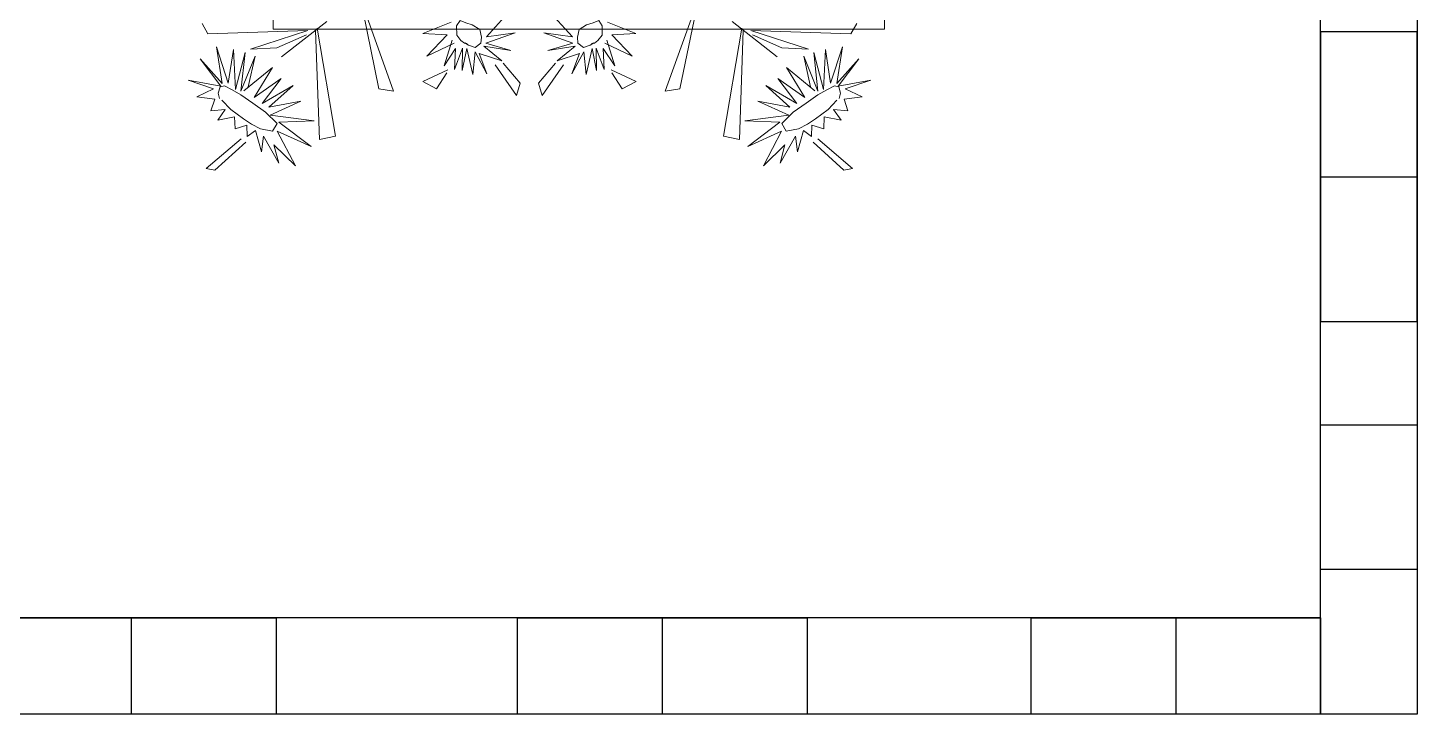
# Model space of a CAD drawing. Header units: inches. Extents: x 15 to 22798, y 21 to 21519.
# Drawn here: x 6866.8 to 6940.3, y 14983.4 to 15019.7 of the extents above; entities that cross this region are included whole.
import ezdxf

# ---------------------------------------------------------------- set-up
doc = ezdxf.new("R2010")
doc.units = ezdxf.units.IN
doc.header["$MEASUREMENT"] = 0
doc.layers.add('ARREDAMENTO', color=8, linetype='Continuous', lineweight=13)

msp = doc.modelspace()

# ---------------------------------------------------------------- linework, layer by layer
for p, q in [((6935.201, 15004.201), (6935.201, 15144.598)), ((6935.201, 15011.86), (6940.307, 15011.86)), ((6935.201, 14983.423), (6935.201, 15004.201)), ((6940.307, 14991.081), (6935.201, 14991.081)), ((6935.201, 14988.529), (6851.892, 14988.529)), ((6872.31, 14988.529), (6872.31, 14983.423)), ((6900.39, 14988.529), (6900.39, 14983.423)), ((6927.543, 14988.529), (6927.543, 14983.423)), ((6940.307, 14983.423), (6290.307, 14983.423))]:
    msp.add_line(p, q)
msp.add_lwpolyline([(6750.333, 15693.597), (6940.307, 15693.423), (6940.307, 14983.423), (6290.307, 14983.423)])
for points in [[(6935.201, 15019.518), (6935.201, 15004.201), (6940.307, 15004.201), (6940.307, 15019.518)], [(6940.307, 14998.74), (6940.307, 14983.423), (6935.201, 14983.423), (6935.201, 14998.74)], [(6864.652, 14988.529), (6879.968, 14988.529), (6879.968, 14983.423), (6864.652, 14983.423)], [(6892.732, 14988.529), (6908.048, 14988.529), (6908.048, 14983.423), (6892.732, 14983.423)], [(6919.885, 14988.529), (6935.201, 14988.529), (6935.201, 14983.423), (6919.885, 14983.423)]]:
    msp.add_lwpolyline(points, close=True)
at = {"layer": 'ARREDAMENTO', "linetype": 'Continuous'}
for p, q in [((6884.572, 15020.575), (6885.405, 15016.506)), ((6886.178, 15016.39), (6884.655, 15020.634)), ((6891.089, 15019.263), (6892.049, 15020.316)), ((6895.636, 15019.263), (6894.676, 15020.316)), ((6900.547, 15016.39), (6902.071, 15020.634)), ((6902.154, 15020.575), (6901.321, 15016.506)), ((6876.055, 15019.967), (6876.359, 15019.428)), ((6876.359, 15019.428), (6881.648, 15019.592)), ((6881.648, 15019.592), (6878.615, 15018.606)), ((6880.008, 15018.673), (6881.57, 15019.369)), ((6880.255, 15018.205), (6882.645, 15020.068)), ((6882.256, 15013.822), (6882.055, 15019.6)), ((6882.134, 15019.711), (6883.108, 15014.011)), ((6889.231, 15020.033), (6887.733, 15019.442)), ((6887.733, 15019.442), (6889.013, 15019.371)), ((6889.013, 15019.371), (6887.929, 15018.232)), ((6891.064, 15018.927), (6892.609, 15019.474)), ((6892.609, 15019.474), (6891.089, 15019.263)), ((6894.116, 15019.474), (6895.636, 15019.263)), ((6895.661, 15018.927), (6894.116, 15019.474)), ((6897.495, 15020.033), (6898.993, 15019.442)), ((6898.993, 15019.442), (6897.713, 15019.371)), ((6897.713, 15019.371), (6898.797, 15018.232)), ((6904.592, 15019.711), (6903.618, 15014.011)), ((6906.47, 15018.205), (6904.08, 15020.068)), ((6904.47, 15013.822), (6904.67, 15019.6)), ((6905.078, 15019.592), (6908.111, 15018.606)), ((6910.366, 15019.428), (6905.078, 15019.592)), ((6906.718, 15018.673), (6905.155, 15019.369)), ((6910.67, 15019.967), (6910.366, 15019.428)), ((6876.813, 15018.723), (6877.435, 15016.813)), ((6877.114, 15016.792), (6876.813, 15018.723)), ((6878.615, 15018.606), (6880.008, 15018.673)), ((6887.929, 15018.232), (6889.375, 15018.93)), ((6889.275, 15019.087), (6888.856, 15017.735)), ((6888.856, 15017.735), (6889.456, 15018.638)), ((6889.403, 15017.525), (6889.826, 15018.655)), ((6889.456, 15018.638), (6889.403, 15017.525)), ((6889.826, 15018.655), (6889.814, 15017.487)), ((6889.814, 15017.487), (6890.052, 15018.649)), ((6890.052, 15018.649), (6890.363, 15017.271)), ((6890.946, 15018.765), (6892.383, 15018.542)), ((6891.901, 15017.995), (6890.946, 15018.765)), ((6892.383, 15018.542), (6891.064, 15018.927)), ((6894.342, 15018.542), (6895.661, 15018.927)), ((6895.78, 15018.765), (6894.342, 15018.542)), ((6894.824, 15017.995), (6895.78, 15018.765)), ((6896.673, 15018.649), (6896.363, 15017.271)), ((6896.911, 15017.487), (6896.673, 15018.649)), ((6896.9, 15018.655), (6896.911, 15017.487)), ((6897.322, 15017.525), (6896.9, 15018.655)), ((6897.27, 15018.638), (6897.322, 15017.525)), ((6897.87, 15017.735), (6897.27, 15018.638)), ((6898.797, 15018.232), (6897.351, 15018.93)), ((6897.45, 15019.087), (6897.87, 15017.735)), ((6908.111, 15018.606), (6906.718, 15018.673)), ((6909.912, 15018.723), (6909.29, 15016.813)), ((6909.612, 15016.792), (6909.912, 15018.723)), ((6875.946, 15018.101), (6877.114, 15016.792)), ((6877.044, 15016.652), (6875.946, 15018.101)), ((6877.435, 15016.813), (6877.706, 15018.593)), ((6877.706, 15018.593), (6877.822, 15016.478)), ((6877.822, 15016.478), (6878.327, 15018.429)), ((6878.327, 15018.429), (6878.109, 15016.384)), ((6878.109, 15016.384), (6878.853, 15018.236)), ((6878.853, 15018.236), (6878.495, 15016.613)), ((6890.363, 15017.271), (6890.488, 15018.466)), ((6890.488, 15018.466), (6891.118, 15017.295)), ((6890.706, 15018.383), (6891.901, 15017.995)), ((6891.118, 15017.295), (6890.706, 15018.383)), ((6896.019, 15018.383), (6894.824, 15017.995)), ((6896.237, 15018.466), (6895.607, 15017.295)), ((6895.607, 15017.295), (6896.019, 15018.383)), ((6896.363, 15017.271), (6896.237, 15018.466)), ((6907.872, 15018.236), (6908.23, 15016.613)), ((6908.616, 15016.384), (6907.872, 15018.236)), ((6908.398, 15018.429), (6908.616, 15016.384)), ((6908.904, 15016.478), (6908.398, 15018.429)), ((6909.019, 15018.593), (6908.904, 15016.478)), ((6909.29, 15016.813), (6909.019, 15018.593)), ((6910.779, 15018.101), (6909.612, 15016.792)), ((6909.681, 15016.652), (6910.779, 15018.101)), ((6878.264, 15016.4), (6879.772, 15017.631)), ((6879.772, 15017.631), (6878.808, 15016.044)), ((6889.04, 15017.515), (6887.726, 15016.897)), ((6888.456, 15016.508), (6889.002, 15017.348)), ((6891.554, 15017.78), (6892.684, 15016.162)), ((6892.874, 15016.81), (6891.976, 15017.872)), ((6893.851, 15016.81), (6894.749, 15017.872)), ((6895.172, 15017.78), (6894.041, 15016.162)), ((6897.685, 15017.515), (6898.999, 15016.897)), ((6898.27, 15016.508), (6897.723, 15017.348)), ((6906.953, 15017.631), (6907.917, 15016.044)), ((6908.461, 15016.4), (6906.953, 15017.631)), ((6875.318, 15016.973), (6877.044, 15016.652)), ((6876.662, 15016.506), (6875.318, 15016.973)), ((6875.769, 15016.09), (6876.662, 15016.506)), ((6876.906, 15016.273), (6877.009, 15016.615)), ((6877.009, 15016.615), (6877.237, 15016.663)), ((6877.237, 15016.663), (6877.64, 15016.46)), ((6877.64, 15016.46), (6878.108, 15016.189)), ((6878.808, 15016.044), (6880.231, 15017.06)), ((6880.231, 15017.06), (6879.23, 15015.738)), ((6879.23, 15015.738), (6880.868, 15016.693)), ((6880.868, 15016.693), (6879.584, 15015.545)), ((6885.405, 15016.506), (6886.178, 15016.39)), ((6887.726, 15016.897), (6888.456, 15016.508)), ((6892.684, 15016.162), (6892.874, 15016.81)), ((6894.041, 15016.162), (6893.851, 15016.81)), ((6898.999, 15016.897), (6898.27, 15016.508)), ((6901.321, 15016.506), (6900.547, 15016.39)), ((6905.857, 15016.693), (6907.141, 15015.545)), ((6907.495, 15015.738), (6905.857, 15016.693)), ((6906.494, 15017.06), (6907.495, 15015.738)), ((6907.917, 15016.044), (6906.494, 15017.06)), ((6909.085, 15016.46), (6908.617, 15016.189)), ((6909.488, 15016.663), (6909.085, 15016.46)), ((6909.716, 15016.615), (6909.488, 15016.663)), ((6911.407, 15016.973), (6909.681, 15016.652)), ((6909.819, 15016.273), (6909.716, 15016.615)), ((6910.063, 15016.506), (6911.407, 15016.973)), ((6910.957, 15016.09), (6910.063, 15016.506)), ((6876.726, 15015.96), (6875.769, 15016.09)), ((6876.521, 15015.337), (6876.726, 15015.96)), ((6876.976, 15016.001), (6876.906, 15016.273)), ((6877.566, 15015.41), (6877.101, 15015.916)), ((6878.108, 15016.189), (6878.735, 15015.743)), ((6878.735, 15015.743), (6879.412, 15015.267)), ((6879.584, 15015.545), (6881.283, 15015.854)), ((6881.283, 15015.854), (6879.649, 15015.125)), ((6905.442, 15015.854), (6907.076, 15015.125)), ((6907.141, 15015.545), (6905.442, 15015.854)), ((6907.991, 15015.743), (6907.313, 15015.267)), ((6908.617, 15016.189), (6907.991, 15015.743)), ((6909.16, 15015.41), (6909.624, 15015.916)), ((6909.749, 15016.001), (6909.819, 15016.273)), ((6909.999, 15015.96), (6910.957, 15016.09)), ((6910.204, 15015.337), (6909.999, 15015.96)), ((6877.28, 15015.409), (6876.521, 15015.337)), ((6876.888, 15014.85), (6877.28, 15015.409)), ((6877.773, 15015.027), (6876.888, 15014.85)), ((6878.239, 15014.916), (6877.566, 15015.41)), ((6877.801, 15014.392), (6877.773, 15015.027)), ((6879.412, 15015.267), (6880.023, 15014.682)), ((6879.649, 15015.125), (6881.972, 15014.815)), ((6907.076, 15015.125), (6904.754, 15014.815)), ((6907.313, 15015.267), (6906.703, 15014.682)), ((6908.486, 15014.916), (6909.16, 15015.41)), ((6908.925, 15014.392), (6908.953, 15015.027)), ((6908.953, 15015.027), (6909.838, 15014.85)), ((6909.445, 15015.409), (6910.204, 15015.337)), ((6909.838, 15014.85), (6909.445, 15015.409)), ((6878.426, 15014.592), (6877.801, 15014.392)), ((6878.664, 15014.646), (6878.239, 15014.916)), ((6878.44, 15013.991), (6878.426, 15014.592)), ((6878.874, 15014.298), (6878.44, 15013.991)), ((6879.141, 15014.392), (6878.664, 15014.646)), ((6879.187, 15013.169), (6878.874, 15014.298)), ((6879.78, 15014.277), (6879.141, 15014.392)), ((6880.023, 15014.682), (6879.78, 15014.277)), ((6880.027, 15014.275), (6880.993, 15012.438)), ((6881.813, 15013.46), (6880.027, 15014.275)), ((6881.972, 15014.815), (6880.114, 15014.754)), ((6880.114, 15014.754), (6881.813, 15013.46)), ((6904.754, 15014.815), (6906.611, 15014.754)), ((6906.611, 15014.754), (6904.912, 15013.46)), ((6904.912, 15013.46), (6906.698, 15014.275)), ((6906.698, 15014.275), (6905.732, 15012.438)), ((6906.703, 15014.682), (6906.946, 15014.277)), ((6906.946, 15014.277), (6907.584, 15014.392)), ((6907.538, 15013.169), (6907.852, 15014.298)), ((6907.584, 15014.392), (6908.062, 15014.646)), ((6907.852, 15014.298), (6908.285, 15013.991)), ((6908.062, 15014.646), (6908.486, 15014.916)), ((6908.285, 15013.991), (6908.3, 15014.592)), ((6908.3, 15014.592), (6908.925, 15014.392)), ((6878.116, 15013.871), (6876.271, 15012.297)), ((6876.729, 15012.215), (6878.362, 15013.696)), ((6879.295, 15013.997), (6879.187, 15013.169)), ((6880.106, 15012.569), (6879.295, 15013.997)), ((6879.852, 15013.546), (6880.106, 15012.569)), ((6880.993, 15012.438), (6879.852, 15013.546)), ((6883.108, 15014.011), (6882.256, 15013.822)), ((6903.618, 15014.011), (6904.47, 15013.822)), ((6905.732, 15012.438), (6906.873, 15013.546)), ((6906.619, 15012.569), (6907.43, 15013.997)), ((6906.873, 15013.546), (6906.619, 15012.569)), ((6907.43, 15013.997), (6907.538, 15013.169)), ((6909.996, 15012.215), (6908.363, 15013.696)), ((6908.61, 15013.871), (6910.454, 15012.297)), ((6876.271, 15012.297), (6876.729, 15012.215)), ((6910.454, 15012.297), (6909.996, 15012.215))]:
    msp.add_line(p, q, dxfattribs=at)
at = {"layer": 'ARREDAMENTO', "elevation": -27.277}
msp.add_lwpolyline([(6879.805, 15019.664), (6879.805, 15158.248), (6912.141, 15158.248), (6912.141, 15019.664)], close=True, dxfattribs=at)
at = {"layer": 'ARREDAMENTO', "linetype": 'Continuous'}
for points in [[(6890.076, 15018.903), (6889.929, 15018.921), (6889.743, 15019.059), (6889.524, 15019.347), (6889.508, 15019.838), (6889.698, 15020.116), (6889.999, 15019.993), (6890.341, 15019.891), (6890.739, 15019.652), (6890.821, 15019.242), (6890.802, 15018.924), (6890.5, 15018.689), (6890.148, 15018.814), (6889.948, 15018.951)], [(6896.65, 15018.903), (6896.797, 15018.921), (6896.982, 15019.059), (6897.201, 15019.347), (6897.217, 15019.838), (6897.028, 15020.116), (6896.727, 15019.993), (6896.384, 15019.891), (6895.987, 15019.652), (6895.904, 15019.242), (6895.923, 15018.924), (6896.225, 15018.689), (6896.577, 15018.814), (6896.777, 15018.951)]]:
    msp.add_lwpolyline(points, dxfattribs=at)

doc.saveas('drawing.dxf')
